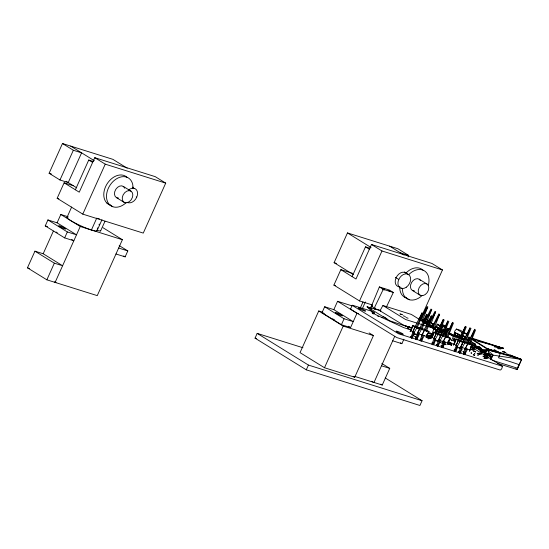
<?xml version="1.0" encoding="UTF-8"?>
<svg xmlns="http://www.w3.org/2000/svg" width="549" height="549" viewBox="0 0 549 549"><rect width="100%" height="100%" fill="white"/><g stroke="black" fill="none" stroke-linecap="round" stroke-linejoin="round"><path stroke-width="0.82" d="M485.453 353.185L484.451 352.417L484.472 350.303M447.476 328.625L448.245 328.933L447.661 330.944L446.495 331.973L440.319 330.155M427.644 337.587L428.316 336.214L427.074 335.446M448.512 342.452L452.074 343.935L449.226 342.075L451.896 343.667L451.539 345.122L449.157 344.374L449.693 342.981L448.451 342.212M449.061 333.442L450.832 334.533L448.972 333.174M386.393 307.049L393.304 292.48L389.426 290.078L379.38 286.928L370.836 307.481L371.735 305.889L374.075 308.442L380.313 310.418M380.951 310.803L367.068 306.781L375.029 314.351L403.741 327.636L411.071 329.935L411.908 328.082L407.495 326.381L407.406 328.789L408.243 326.93L403.796 325.303L408.243 326.93M411.071 329.935L411.16 327.527L411.908 328.082M432.818 323.937L433.58 324.335L433.188 325.674M427.746 322.496L426.443 322.091L427.554 322.476L426.868 324.473M442.405 327.06L441.108 326.696L442.219 327.074L441.115 330.573L441.458 329.023L447.661 330.944L446.069 330.471M428.776 331.431L426.141 337.717L428.872 331.466L426.662 336.304M449.995 338.033L447.36 344.312L450.084 338.06L447.874 342.899M472.106 344.964L469.47 351.25L472.202 344.998L469.985 349.837M415.668 333.737L416.835 334.794L419.573 328.83L416.753 327.945L413.452 333.71L413.919 332.145L413.452 333.71L416.835 334.794L417.466 333.428L418.345 333.84L418.256 335.24L421.406 329.407L428.886 331.754M436.88 340.332L438.047 341.389L440.792 335.425L437.972 334.54L434.671 340.305L435.137 338.74L434.671 340.305L438.047 341.389L438.685 340.023L439.564 340.442L439.468 341.835L442.624 336.002L450.105 338.349M454.373 344.168L454.009 344.051L457.022 345.918L456.782 347.243L460.158 348.327L460.796 346.961L461.675 347.373L461.579 348.773L464.735 342.94L472.215 345.287M373.368 311.763L352.389 305.217L350.434 309.06L396.817 337.58L499.755 369.93C501.216 370.98 503.316 366.108 501.745 365.744L470.582 346.481M352.17 305.34L398.526 333.778L502.308 366.21M383.998 290.167L384.183 288.74L384.183 289.639L382.372 288.465L383.456 289.598M442.02 332.111L440.435 331.61C441.307 332.989 442.014 330.224 440.971 330.423L440.435 331.61L441.828 332.474M466.451 335.46L466.691 334.135L460.508 330.333L456.425 329.05L454.737 331.143L454.4 333.023L455.457 333.689M482.969 350.303L482.571 352.513L485.275 353.357M438.129 324.555L437.779 325.283M458.065 334.396L457.543 333.593L455.217 332.866L453.851 335.851M434.485 328.803L435.508 326.559L438.438 327.664L438.15 328.727M459.3 342.02L459.609 340.579L462.903 342.363L460.158 348.327L458.998 347.27M486.448 358.614L487.581 353.741L492.899 355.114L521.55 359.485L517.233 369.58L497.353 363.321M486.037 351.099L482.214 350.008L480.011 350.763L481.809 351.532L482.214 350.008L480.018 347.62L475.324 345.417M442.384 327.382L441.369 329.27M435.508 326.559L436.105 326.93L434.952 329.606M455.217 332.866L455.814 333.236L454.668 335.913M480.203 350.193L480.588 349.054L482.214 350.008L478.81 348.395L480.018 347.62L481.535 348.341M427.568 335.11L431.233 336.262L433.991 328.432L411.318 314.412L382.907 305.505L379.977 310.782L403.796 325.303M410.755 337.656L413.184 331.692M415.415 339.117L417.844 333.154M420.067 340.572L421.968 335.219M431.974 344.25L434.142 338.129M436.627 345.712L438.527 340.353M441.286 347.174L443.455 341.046M454.085 351.188L456.514 345.225M458.744 352.65L460.913 346.522M463.397 354.105L465.566 347.984M432.736 324.432L431.089 327.43L431.83 326.003L432.996 326.346L431.83 327.376M447.401 329.036L445.754 332.028L446.495 330.601L446.653 332.227C446.268 331.253 446.598 327.979 448.245 328.933L447.668 328.48M411.599 338.177L413.919 332.145M416.259 339.639L418.578 333.607M420.911 341.094L423.231 335.068M432.818 344.772L435.137 338.74M437.471 346.234L439.79 340.202M442.13 347.695L444.45 341.663M454.929 351.71L456.96 346.433M459.588 353.172L461.901 347.14M464.241 354.627L466.561 348.601M427.698 322.853L427.143 323.931M422.16 321.33L427.836 306.829L424.501 313.774M430.052 326.202L435.721 311.708L432.392 318.646M492.076 360.226L517.529 368.214L518.956 364.563L498.513 357.749L500.448 353.22L493.99 349.432M473.272 347.339L472.716 348.739L473.362 347.311M417.343 333.524L419.573 328.83L417.274 327.664L422.998 313.314L416.101 327.293L415.106 326.676L422.078 312.786L419.182 319.916M420.76 328.755L421.927 329.119L427.65 314.776L420.76 328.755L419.765 328.137L426.731 314.248L423.835 321.378M438.555 340.119L440.792 335.425L438.493 334.259L444.21 319.909L437.32 333.888L436.325 333.277L443.297 319.381L440.394 326.511M441.972 335.35L443.146 335.714L448.869 321.371L441.972 335.35L440.977 334.732L447.95 320.842L445.054 327.973M446.632 336.812L447.799 337.175L453.522 322.833L446.632 336.812L445.637 336.194L452.602 322.304L449.706 329.434M459.431 340.826L460.604 341.19L466.321 326.847L459.431 340.826L458.436 340.208L465.408 326.319L462.505 333.449M468.743 343.743L469.917 344.113L475.633 329.771L468.743 343.743L467.748 343.132L474.713 329.242L471.817 336.372M471.612 339.364L486.339 348.471L486.489 349.48L484.486 355.965L484.836 357.708L485.824 358.133L487.581 353.741L492.899 355.114L490.875 359.581M428.488 322.839L431.39 315.709L424.418 329.599L426.587 330.58L432.303 316.238L425.413 330.217M467.165 334.911L470.061 327.78L463.088 341.67L465.257 342.651L470.98 328.309L464.083 342.288M421.996 334.986L421.481 336.228L424.466 330.162L421.996 334.986L418.345 333.84M443.215 341.581L442.693 342.823L445.685 336.757L443.215 341.581L439.564 340.442M465.326 348.519L464.804 349.761L467.796 343.695L465.326 348.519L461.675 347.373M420.987 320.959L427.012 306.603L420.383 319.58M428.879 325.838L434.904 311.482L429.057 322.929M442.707 336.489L443.338 335.027L446.159 335.913M461.441 335.295L460.735 336.942L459.616 336.262M412.814 331.967L414.914 327.08L412.821 325.797L410.679 330.663L413.692 332.385M434.033 338.561L436.132 333.682L434.039 332.392L431.898 337.258L434.911 338.98M456.144 345.499L458.243 340.613L456.15 339.33L454.009 344.196L456.137 339.042L458.957 339.927M454.949 341.32L451.676 340.298L453.357 336.571L459.904 338.616M427.246 337.285L430.162 338.356L430.691 337.168L426.518 335.178M451.621 334.787L453.213 335.281L449.041 333.291M449.356 342.816L451.724 343.599L449.569 342.219L447.97 341.746L451.724 343.599L447.902 341.945M415.627 326.394L412.807 325.509L410.117 331.63L410.679 330.519L411.05 330.635M436.846 332.989L434.026 332.104L431.336 338.225L431.898 337.113L432.324 337.175M456.137 339.042L453.447 345.163L454.009 344.051M479.641 347.16L478.872 348.91L479.675 347.078M490.381 354.297L489.783 355.656L489.941 355.292L488.699 354.524L488.349 354.826L489.598 355.594L491.3 357.914L485.954 353.563L487.889 354.551M438.123 324.301L437.224 324.294L436.38 326.202L437.182 326.381M437.196 331.287L436.579 331.081L437.944 328.069L438.555 328.439L437.203 331.445L436.585 331.081L439.55 332.172L440.874 329.174L440.277 328.796M459.588 337.731L460.59 335.473L459.993 335.103L457.653 334.368L456.706 336.015M465.216 336.482L465.586 337.031L462.519 335.638L465.216 336.482L464.447 338.651L461.743 337.807L462.409 336.324M62.476 143.522L73.346 150.248L81.595 152.835L68.227 182.577L59.978 179.99L49.108 173.271L62.476 143.522L112.874 159.334L127.176 168.179M59.978 179.99L73.346 150.248M64.109 182.824L79.248 192.184L94.757 157.68L155.237 176.654L165.716 183.133L143.262 233.099L82.782 214.131L57.158 198.285L64.109 182.824L73.271 185.692M71.665 239.433L73.827 240.764L64.658 237.895L45.251 225.893L47.921 219.943L57.082 222.819L76.496 234.821L67.335 231.946L47.921 219.943M102.979 227.711L122.393 239.714L97.262 295.63L46.864 279.818L27.45 267.823L34.937 251.168L43.186 253.755L62.593 265.75L54.351 263.163L34.937 251.168M43.186 253.755L53.356 231.108M57.082 222.819L60.829 214.487L68.014 216.745M75.371 189.782L88.732 160.04L93.316 161.475M66.978 217.431L71.651 207.021M64.658 237.895L67.335 231.946M46.864 279.818L54.351 263.163M82.782 214.131L105.236 164.158L94.757 157.68M55.113 282.406L80.243 226.49L60.829 214.487M96.761 218.097L91.415 229.997L91.978 230.175M97.324 228.576L97.653 227.828M98.992 224.857L99.328 224.116M96.974 230.848L101.99 219.689M100.625 230.93L104.969 221.268M115.976 253.988L125.138 256.863L127.814 250.914L119.188 245.581M385.247 377.959L422.057 400.715L419.923 405.478L306.287 369.827L255.045 338.15L257.179 333.387L302.959 347.75M353.405 274.61L334.101 262.676L347.462 232.927L397.867 248.738L408.737 255.463L408.051 256.987M322.833 312.264L318.743 310.981L300.029 352.623L324.493 367.741L354.729 377.232L373.444 335.59L369.127 332.92M372.599 305.045L359.526 300.948L333.902 285.103L340.854 269.641L352.444 273.278M333.826 309.636L337.573 301.305L356.98 313.307L350.564 327.581L341.403 324.713L321.988 312.71L324.665 306.761L333.826 309.636L353.24 321.639L344.079 318.763L324.665 306.761M306.287 369.827L308.428 365.071L257.179 333.387M352.108 276.6L365.476 246.858L370.06 248.292M420.706 318.358L442.46 269.95L431.981 263.472L371.501 244.497L355.992 279.002L340.854 269.641M341.403 324.713L344.079 318.763M324.493 367.741L343.207 326.099L318.743 310.981M359.526 300.948L381.98 250.975L371.501 244.497M360.343 307.859L363.013 301.909M362.361 308.648L365.366 301.95M380.505 310.899L379.73 310.418L380.505 310.899L380.052 310.761M374.006 382.447L394.724 336.345M407.461 326.449L410.076 327.506L409.328 326.95M354.489 376.326L382.255 385.034L389.735 368.379L381.829 363.493M392.72 340.805L401.882 343.681L403.886 339.22M417.466 333.428L419.649 328.57L421.406 329.407M426.161 331.569L426.786 330.182L428.872 331.466M430.691 337.168L428.028 335.364L430.691 337.168L427.129 335.686M427.417 337.326L426.23 336.441M429.49 333.277L432.07 334.403L431.233 336.262L430.21 335.624M431.898 334.018L432.07 334.403L431.322 333.854M430.512 336.901L426.594 334.979M435.24 333.023L436.53 330.162L434.094 328.323M441.252 330.45L442.679 331.273M438.685 340.023L440.868 335.164L442.624 336.002M444.587 333.456L445.767 334.183C444.203 334.286 445.87 331.994 446.303 332.996L445.767 334.183L443.386 333.435M446.124 332.728L444.518 331.74M453.035 335.02L449.109 333.092M447.607 343.207L449.157 344.374L447.6 343.413M452.074 343.935L451.71 343.612L450.811 344.731L451.539 345.122L450.358 344.395M458.34 337.347L458.127 337.216M460.796 346.961L462.979 342.102L464.735 342.94M471.625 345.28L471.838 344.806L472.627 345.053L473.217 345.849L471.625 345.28L473.217 345.849M472.627 345.053L472.414 345.527L471.838 344.806M473.952 346.014L474.164 345.534L474.954 345.781L475.544 346.584L473.952 346.014L475.544 346.584M474.954 345.781L474.741 346.261L474.164 345.534M474.35 347.167L477.623 348.135L477.781 347.778L479.03 348.546L478.687 348.848L474.315 347.16M481.466 353.192L481.844 352.348M483.724 349.953L482.571 352.513L481.349 351.765M488.699 354.524L488.349 354.826L489.228 353.824M412.724 331.939L414.914 327.08L416.753 327.945M433.936 338.534L436.132 333.682L437.972 334.54M457.255 336.997L458.264 334.746L457.653 334.368M456.054 345.472L458.243 340.613L462.903 342.363L460.666 347.057M462.882 336.125L461.853 338.41L464.516 339.275L465.229 337.779M435.192 333.126L436.53 330.162L433.545 328.954M412.807 325.509L410.679 330.519M434.026 332.104L431.898 337.113M517.529 368.214L521.55 359.485L510.096 354.97M426.573 335.02L428.193 335.453M449.089 333.133L450.708 333.572M461.73 334.684L462.574 332.852L456.425 329.05M372.27 313.623L372.963 312.134M374.075 308.442L383.264 289.33L393.304 292.48M428.446 316.21L431.775 309.265L426.106 323.766L424.933 323.395L430.958 309.046L425.111 320.492M436.331 321.09L439.667 314.145L433.998 328.645L432.825 328.275L438.85 313.918L431.83 327.657M435.096 333.133L436.53 330.162L433.737 329.119M373.588 314.055L374.315 312.573M454.764 332.474L454.16 333.696L455.505 334.101M470.74 341.286L475.331 344.099L475.64 345.184L474.405 347.634L471.268 346.659M467.48 339.948L468.915 337.127L470.527 337.649M486.647 358.675L488.967 354.146L487.327 348.629L468.915 337.127M411.077 337.752L411.832 336.29M415.73 339.213L416.492 337.752M420.39 340.675L421.522 338.479M432.296 344.353L433.051 342.885M436.949 345.808L437.704 344.347M441.602 347.27L442.364 345.808M454.407 351.285L455.162 349.823M459.06 352.746L459.815 351.285M463.72 354.208L464.475 352.746M490.291 354.27L489.598 355.594L489.941 355.292M427.767 338.795L429.716 335.062M492.899 355.114L490.49 359.725L492.741 354.709L486.489 349.48L483.065 350.008L480.018 347.62M479.634 347.057L478.687 348.848L480.286 350.063L474.281 347.277M372.442 313.733L373.224 312.292M374.782 309.416L375.557 307.982M411.922 338.273L414.694 333.236M416.574 339.735L418.956 335.418M421.234 341.197L424.006 336.153M433.14 344.875L435.913 339.831M437.793 346.33L440.174 342.013M442.446 347.792L445.623 342.034M455.251 351.806L457.626 347.49M459.904 353.268L462.285 348.951M464.557 354.729L467.336 349.686M428.776 339.11L430.862 335.425M442.817 326.861L443.194 326.209M456.782 347.243L460.083 341.478M467.419 340.627L469.505 338.067L503.625 348.382L494.519 346.954M459.657 335.638L459.993 335.103M350.44 309.114L351.037 309.108M431.288 333.922L432.008 334.115L429.826 332.769M486.524 353.254L484.486 355.965L487.327 348.629L521.55 359.485L506.439 353.769M485.824 358.133L488.967 354.146M438.054 324.404L437.224 324.294L440.456 326.291M429.483 337.841L430.334 336.846L428.131 335.583M482.928 350.962L482.571 352.513L484.451 352.417L486.215 350.44M458.271 337.189L458.779 337.409M477.623 348.135L478.755 346.632M457.907 334.787A5.881 4.015 -72.6 0 0 458.099 334.115L458.065 333.964A5.881 0.734 24.2 0 1 455.938 333.298L455.794 333.387A5.881 4.015 -72.6 0 1 454.915 335.576M477.438 348.08L477.781 347.778M485.7 353.185L484.451 352.417L484.801 352.115L486.043 352.883M427.239 337.244L428.817 337.635M441.046 345.781L443.681 346.968L441.039 345.801M470.26 349.075L472.538 349.994M474.247 349.974L471.872 348.917L474.267 349.946M475.633 351.943L473.252 350.886L475.647 351.916M478.872 353.192L481.253 354.263L478.872 353.254M479.497 354.352L477.136 353.281L479.531 354.311M453.495 338.939L455.656 339.303L453.495 338.939L454.716 342.35M423.348 319.669L422.558 319.696L423.855 320.492M480.011 350.763L481.809 351.532M374.658 313.438L371.899 312.107L373.018 312.422M473.279 354.723L474.672 355.347M474.638 355.388L473.279 354.784M485.227 358.717L483.847 358.085L485.268 358.669M458.587 337.415L458.072 337.127L458.614 337.463M457.42 337.065L457.715 337.161M470.219 348.91L472.517 349.96M444.992 327.437L441.101 325.832M481.15 351.641L480.574 350.591M437.944 328.069L439.413 328.453M421.955 334.869L426.648 336.448M442.748 341.149L443.722 341.931L447.867 343.043M465.284 348.402L469.978 349.981M442.741 331.514L440.971 330.423L441.437 330.505M415.106 326.676L420.287 327.856M436.325 333.277L441.499 334.451M422.504 335.329L424.157 335.665M443.173 341.464L445.376 342.26M465.833 348.862L467.487 349.198M471.845 347.181L472.62 347.359M474.171 347.908L474.954 348.087M438.027 324.541L440.806 325.9M377.794 316.203L378.405 316.533M431.692 336.887L432.296 337.168M413.644 335.02L413.994 335.151M414.804 336.523L415.435 336.805M470.912 352.925L471.516 353.254L471.234 353.041M474.343 353.7L474.981 353.988L474.322 353.748M463.397 351.429L463.033 351.285L463.431 351.387M477.692 354.99L478.33 355.278L477.671 355.038M496.845 346.783L503.625 348.382L472.14 338.17M486.496 351.477L479.696 349.418M480.238 348.512L475.784 347.03M474.775 346.014L480.272 347.339M441.911 329.167L441.458 329.023M445.582 326.332L442.219 325.029M493.167 345.623L503.625 348.382L477.644 341.025M444.34 332.22L446.303 332.996L444.711 332.495M432.996 326.346L431.404 325.873M455.814 333.236L458.154 333.964M436.105 326.93L438.397 327.774A5.881 4.015 -72.6 0 1 438.191 328.48M437.224 324.294L438.129 324.548M430.992 322.73L433.58 324.335C431.837 323.327 431.905 326.662 431.988 327.623L431.912 326.051L430.018 325.433M478.81 348.395L481.253 349.116M442.995 331.047L441.396 330.567L442.817 331.527M431.102 335.007L433.236 335.665M463.946 333.277L466.691 334.135M432.88 324.109L433.58 324.335M458.264 334.746L460.59 335.473M461.537 339.124L463.994 339.893M468.29 341.89L466.725 341.403L466.931 342.466L475.64 345.184M469.855 342.384L475.331 344.099M400.489 252.876L408.737 255.463M105.236 164.158L165.716 183.133M381.98 250.975L442.46 269.95M49.108 173.271L51.359 173.971M334.101 262.676L336.523 263.438M57.158 198.285L58.791 198.8M333.902 285.103L335.535 285.617M463.809 332.818L465.353 333.305M399.864 313.843L402.094 314.536M426.443 322.091L427.52 322.455M441.108 326.696L442.185 327.06M400.454 314.09L402.321 314.68M403.11 315.764L405.32 316.533M371.728 306.17L372.524 306.541M372.599 306.431L372.195 306.054L372.531 306.534M405.883 317.48L408.092 318.248M438.555 328.439L440.874 329.174M462.203 336.153L465.106 337.175M440.971 330.423L443.352 331.171M416.945 323.087L405.581 319.518L382.907 305.505M418.242 323.491L433.991 328.432M449.13 333.696L459.767 337.038L464.09 339.707M455.066 336.201L455.821 336.585M464.639 339.172L461.524 338.198L463.473 339.399M466.197 339.659L469.306 340.641M440.977 331.946L442.563 332.447M435.343 331.205L436.977 331.72M438.61 332.227L441.87 333.25M443.503 333.765L446.762 334.787M337.573 301.305L351.978 305.827M463.617 341.389L460.899 340.819M468.27 342.844L465.497 342.267M424.94 329.311L422.167 328.734M419.765 328.137L421.927 329.119M424.418 329.599L425.592 329.97M440.977 334.732L443.146 335.714M445.637 336.194L447.799 337.175M463.088 341.67L464.262 342.041M467.748 343.132L469.917 344.113M437.32 333.888L440.868 335.164M416.101 327.293L419.649 328.57M409.3 327.026L411.132 327.602M428.234 332.969L429.455 333.353M428.398 333.257L432.07 334.403M471.083 346.666L474.082 347.606M80.243 226.49L122.393 239.714M356.98 313.307L358.586 313.808M448.849 343.976L450.866 344.607M427.232 337.271L428.824 337.772M429.613 338.019L430.162 338.356L428.392 337.258M448.608 344.038L450.997 344.786M118.653 248.045L127.814 250.914M45.251 225.893L47.537 226.613M321.988 312.71L324.281 313.431M343.207 326.099L373.444 335.59M381.493 365.792L389.735 368.379M255.045 338.15L256.678 338.658M27.45 267.823L29.701 268.53M308.428 365.071L422.057 400.715M444.374 332.138L445.953 332.66L444.477 331.829M450.496 334.163L452.863 334.945L450.647 333.696M427.98 336.05L430.347 336.832M454.503 336.112L454.243 335.995M427.849 337.367L428.46 337.601M471.797 338.884L475.619 340.25M477.911 341.066L480.203 341.883M442.961 331.129L441.396 330.567L442.858 331.438M433.552 329.077L436.53 330.162M460.604 341.19L462.979 342.102M420.774 339.426C417.768 338.719 425.152 341.622 421.049 339.543M411.469 336.51C408.456 335.679 415.319 338.637 412.196 336.832M427.218 319.717L429.826 320.836M442.048 325.708L442.432 325.859M464.193 353C460.872 351.984 467.968 355.134 464.831 353.281M432.859 343.18C429.332 342.054 436.681 345.321 433.319 343.379M436.05 332.749L435.721 332.577M416.389 338.081C412.67 336.784 419.793 340.147 416.938 338.335M428.584 322.29L426.717 321.398M390.133 291.341L388.177 290.49L388.5 290.661M471.66 352.925L471.68 352.822M437.793 344.758C433.861 343.214 440.401 346.618 438.404 345.053M463.157 351.23L463.006 351.271M443.112 324.802L445.445 326.017M429.702 333.044L431.994 334.094M371.501 308.84L367.068 306.781L389.742 320.794L404.572 325.777L403.831 325.228M432.097 336.99L431.706 336.901M455.43 350.317C451.347 348.615 457.688 352.081 455.862 350.53M373.512 312.642L374.164 312.964M415.181 336.667L414.79 336.578M426.813 321.618L428.158 322.263M427.554 320.431L428.92 321.09M443.613 326.394L443.969 326.58M429.085 337.896L429.874 338.431L426.223 336.647M372.38 306.466L372.195 306.054M438.932 331.816L439.55 332.172M389.618 246.151L404.037 255.065M347.462 232.927L371.069 247.517M419.196 279.201L426.964 284.005A6.574 4.728 -58.3 0 1 425.249 294.545A6.574 4.728 -58.3 0 1 418.29 290.222A6.574 4.728 -58.3 0 1 426.964 284.005M365.476 246.858L369.36 249.253M404.345 271.981L408.71 274.678A16.443 11.831 -58.3 0 1 423.938 270.554A16.443 11.831 -58.3 0 1 428.323 285.247M395.39 277.375L398.787 279.475M412.272 290.38L420.04 295.177M399.569 286.743L400.056 287.045M401.511 287.944L402.479 288.541A16.443 11.831 -58.3 0 0 408.655 299.534A16.443 11.831 -58.3 0 0 421.955 295.678M404.407 296.707L405.45 297.352M406.301 297.874L406.617 298.073A16.443 11.831 -58.3 0 1 399.761 286.866A7.892 5.675 -58.3 0 1 396.069 277.794A7.892 5.675 -58.3 0 1 405.992 272.997A16.443 11.831 -58.3 0 1 423.279 270.417M406.905 298.251L407.392 298.553M407.88 298.848L409.334 299.754M515.834 368.715L517.233 369.58M446.303 327.732L448.245 328.933M379.38 286.928L383.264 289.33M470.116 343.715L472.202 344.998M444.532 331.898L446.303 332.996M441.211 331.884L442.453 332.653M448.005 336.777L450.084 338.06M437.498 333.641L438.493 334.259M416.279 327.046L417.274 327.664M405.629 325.873L406.411 326.353L405.663 325.804M383.401 316.595L386.915 318.77M400.447 342.796L401.882 343.681M70.725 146.109L94.353 160.72M88.732 160.04L92.616 162.435M132.522 187.888L133.009 188.19A16.443 11.831 -58.3 0 0 117.994 177.993A16.443 11.831 -58.3 0 0 107.124 200.598A16.443 11.831 -58.3 0 0 125.968 202.835M123.216 186.351L130.985 191.148A6.574 4.728 -58.3 0 1 129.269 201.696A6.574 4.728 -58.3 0 1 122.31 197.372A6.574 4.728 -58.3 0 1 130.985 191.148M348.409 326.25L350.564 327.581M136.221 196.954L136.708 197.256M116.292 197.523L124.06 202.327M106.918 203.096L107.94 203.72M108.421 204.022L112.792 206.719M66.052 181.232L76.73 187.833M380.814 384.149L382.255 385.034M371.652 381.274L373.087 382.159M353.288 376.339L354.729 377.232M123.703 255.978L125.138 256.863M54.584 281.809L56.025 282.694M449.034 333.888L453.357 336.571M425.434 323.402L426.738 324.212M449.514 338.959L451.676 340.298M438.891 331.836L439.468 332.207M429.949 326.223L431.823 327.417M449.02 333.332L450.441 334.293M426.504 335.219L427.925 336.18M448.588 343.297L448.945 343.578M454.641 333.408L455.581 334.183M469.965 339.536L468.716 338.493L469.525 339.749M442.878 341.142L443.722 341.931M407.495 326.381L409.238 329.359M454.291 338.877L455.347 341.499M454.936 339.399L455.622 341.423M438.383 327.705L438.383 327.684A5.881 0.734 24.2 0 1 436.229 326.991L436.091 327.053A5.881 4.015 -72.6 0 1 434.993 329.62M484.122 350.09L484.451 352.417M414.426 290.908A6.574 4.728 -58.3 0 1 411.606 282.481A6.574 4.728 -58.3 0 1 420.479 280.601M334.581 319.875A3.946 0.494 24.2 0 1 334.279 319.717M332.996 318.921A3.946 0.494 24.2 0 1 332.769 318.722M128.281 190.256A7.892 5.675 -58.3 0 1 136.42 189.769A7.892 5.675 -58.3 0 1 135.521 199.273A7.892 5.675 -58.3 0 1 127.148 202.293M118.447 198.052A6.574 4.728 -58.3 0 1 115.805 189.336A6.574 4.728 -58.3 0 1 124.719 188.225M96.837 230.292A16.443 2.059 24.2 0 1 80.298 225.577A16.443 2.059 24.2 0 1 68.028 217.095M99.438 218.859A16.443 2.059 24.2 0 1 97.475 218.324M100.268 230.34A7.892 0.988 24.2 0 1 96.85 230.134M57.254 232.742A3.946 0.494 24.2 0 1 56.122 232.001M110.836 205.271A16.443 11.831 -58.3 0 1 106.781 184.354A16.443 11.831 -58.3 0 1 127.327 177.602M132.501 187.065A7.892 5.675 -58.3 0 1 134.107 188.691M437.327 331.273A5.881 0.734 24.2 0 0 436.668 331.102L436.633 330.951A5.881 4.015 -72.6 0 1 437.869 328.192L438.02 328.103A5.881 0.734 24.2 0 1 439.577 328.563M456.686 336.187A5.881 4.015 -72.6 0 1 457.585 334.492L457.729 334.403A5.881 0.734 24.2 0 1 459.856 335.068L459.911 335.192A5.881 4.015 -72.6 0 0 459.527 335.789M444.422 343.379A3.946 0.494 24.2 0 1 445.04 344.504A3.946 0.494 24.2 0 1 439.413 341.91M440.82 341.78A3.946 0.494 24.2 0 1 441.046 341.862M442.254 342.35A3.946 0.494 24.2 0 1 443.256 342.802M423.464 319.957L422.558 319.696L423.464 319.943M443.462 341.265L443.462 341.265M484.225 353.851L483.463 354.839L484.245 353.858M458.518 351.25L461.133 352.451L458.539 351.243M483.072 356.212L488.068 358.078L483.072 356.212M428.289 325.797L430.615 326.902L428.289 325.797M503.907 351.435L502.362 351.765L506.041 352.918L503.907 351.435M500.908 348.828L498.128 348.78L497.229 347.675L500.908 348.828M461.99 332.399L465.888 333.627L461.99 332.399M381.48 317.363L382.097 317.645L381.493 317.363M500.448 353.22L486.489 349.48L521.55 359.485L486.339 348.471L500.448 353.22M406.315 287.196A7.892 5.675 -58.3 0 0 408.497 274.527A7.892 5.675 -58.3 0 0 398.046 281.877A7.892 5.675 -58.3 0 0 406.315 287.196M336.901 313.74A3.946 0.494 24.2 0 0 342.542 315.826A3.946 0.494 24.2 0 0 337.415 313.033A3.946 0.494 24.2 0 0 336.901 313.74M60.157 226.922A3.946 0.494 24.2 0 0 65.798 229.008A3.946 0.494 24.2 0 0 60.671 226.215A3.946 0.494 24.2 0 0 60.157 226.922M397.572 332.262A3.946 0.494 24.2 0 0 403.261 334.382A3.946 0.494 24.2 0 0 398.197 331.603A3.946 0.494 24.2 0 0 397.572 332.262M359.87 309.018A3.946 0.494 24.2 0 0 365.559 311.146A3.946 0.494 24.2 0 0 360.487 308.36A3.946 0.494 24.2 0 0 359.87 309.018"/></g></svg>
